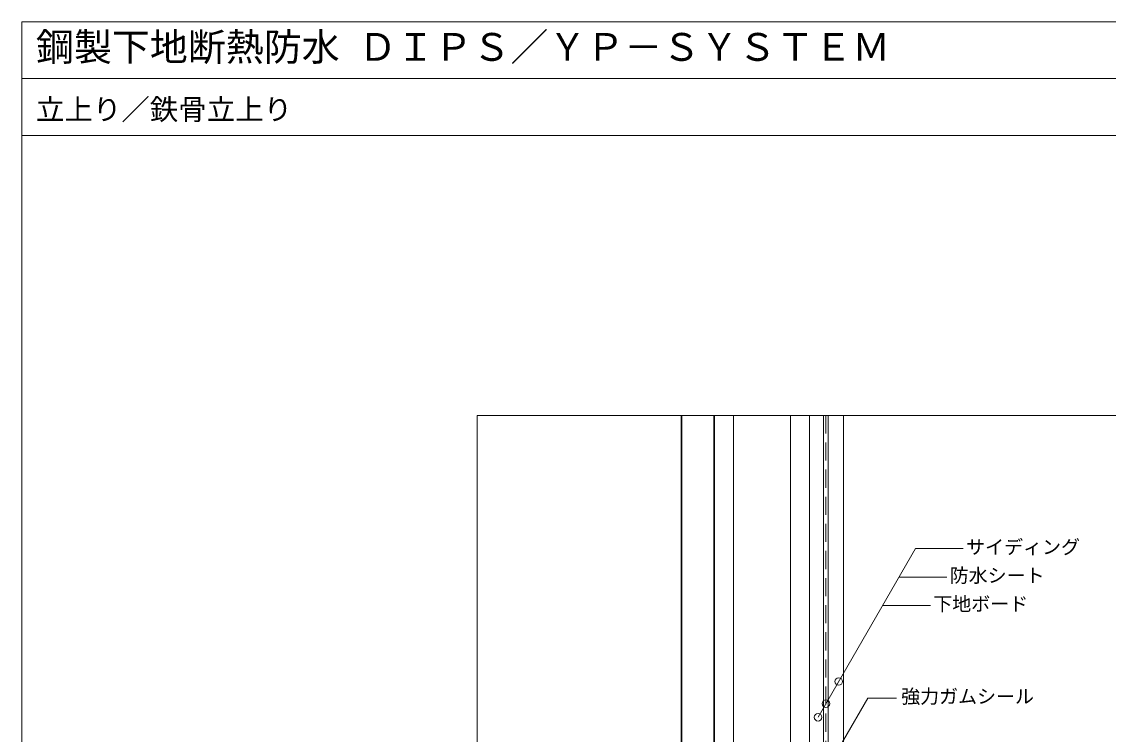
# Model space of a CAD drawing. Units: millimetres, scale not verified. Extents: x -1380 to 1380, y -955 to 955.
# Drawn here: x -1380 to -235, y 204 to 955 of the extents above; entities that cross this region are included whole.
import ezdxf
from ezdxf.enums import TextEntityAlignment as Align

# ---------------------------------------------------------------- set-up
doc = ezdxf.new("R2010")
doc.units = ezdxf.units.MM
doc.header["$LTSCALE"] = 3
doc.linetypes.add('USER1', pattern=[9.525, 6.35, -3.175])
for name, color, linetype, lineweight in [('0-0_0', 7, 'Continuous', 9), ('0-3_BOUSUI', 1, 'Continuous', 18), ('0-4_MOJI', 7, 'Continuous', 18), ('0-A_doubuti', 5, 'Continuous', 18), ('0-B_bo-do', 3, 'Continuous', 18), ('0-C_WAKU', 7, 'Continuous', 18)]:
    doc.layers.add(name, color=color, linetype=linetype, lineweight=lineweight)
doc.styles.add('ＭＳ ゴシック', font='')
doc.styles.get('ＭＳ ゴシック').set_extended_font_data('MS Gothic')

msp = doc.modelspace()

# ---------------------------------------------------------------- linework, layer by layer
at = {"layer": '0-0_0', "lineweight": 18}
msp.add_line((-1380.265, 895.226), (1379.735, 895.226), dxfattribs=at)
msp.add_lwpolyline([(-900.265, -659.774), (899.735, -659.774), (899.735, 540.226), (-900.265, 540.226)], close=True, dxfattribs=at)
at = {"layer": '0-3_BOUSUI', "linetype": 'USER1'}
msp.add_line((-532.769, 540.226), (-532.769, 115.64), dxfattribs=at)
at = {"layer": '0-4_MOJI'}
for p, q in [((-438.472, 399.835), (-541.1, 222.079)), ((-388.034, 399.835), (-438.472, 399.835)), ((-405.354, 369.835), (-455.792, 369.835)), ((-422.675, 339.835), (-473.113, 339.835))]:
    msp.add_line(p, q, dxfattribs=at)
msp.add_lwpolyline([(-458.529, 242.342), (-488.529, 242.342), (-539.771, 153.589)], dxfattribs=at)
for centre in [(-519.333, 259.779), (-532.764, 236.517), (-541.1, 222.079), (-541.1, 222.079)]:
    msp.add_circle(centre, 4, dxfattribs=at)
at = {"layer": '0-A_doubuti'}
for p, q in [((-650.269, 540.226), (-650.269, -659.774)), ((-630.269, 540.226), (-630.269, -659.774)), ((-570.269, 540.226), (-570.269, -659.774)), ((-550.269, 540.226), (-550.269, -659.774))]:
    msp.add_line(p, q, dxfattribs=at)
at = {"layer": '0-B_bo-do'}
for p, q in [((-685.269, 540.226), (-685.269, 142.726)), ((-684.769, 142.726), (-684.769, 540.226)), ((-650.769, 540.226), (-650.769, 186.726)), ((-650.269, 186.726), (-650.269, 540.226)), ((-535.269, 540.226), (-535.269, 165.64)), ((-530.269, 540.226), (-530.269, 115.64)), ((-514.269, 540.226), (-514.269, 115.64))]:
    msp.add_line(p, q, dxfattribs=at)
at = {"layer": '0-C_WAKU'}
for points in [[(1379.735, 835.226), (-1380.265, 835.226), (-1380.265, 955.226), (1379.735, 955.226)], [(-1380.265, -954.774), (1379.735, -954.774), (1379.735, 955.226), (-1380.265, 955.226)]]:
    msp.add_lwpolyline(points, close=True, dxfattribs=at)

# ---------------------------------------------------------------- texts
at = {"layer": '0-4_MOJI', "style": 'ＭＳ ゴシック'}
for s, p in [('サイディング', (-385.034, 389.835)), ('防水シート', (-402.354, 359.835)), ('下地ボード', (-419.675, 329.835)), ('強力ガムシール', (-453.529, 232.342))]:
    msp.add_text(s, height=14.66, dxfattribs=at).set_placement(p, align=Align.BOTTOM_LEFT)
at = {"layer": '0-C_WAKU', "style": 'ＭＳ ゴシック'}
for s, height, p in [('鋼製下地断熱防水 ＤＩＰＳ／ＹＰ－ＳＹＳＴＥＭ', 29.33, (-1365.265, 905.226)), ('立上り／鉄骨立上り', 21.99, (-1365.265, 845.226))]:
    msp.add_text(s, height=height, dxfattribs=at).set_placement(p, align=Align.BOTTOM_LEFT)

doc.saveas('drawing.dxf')
